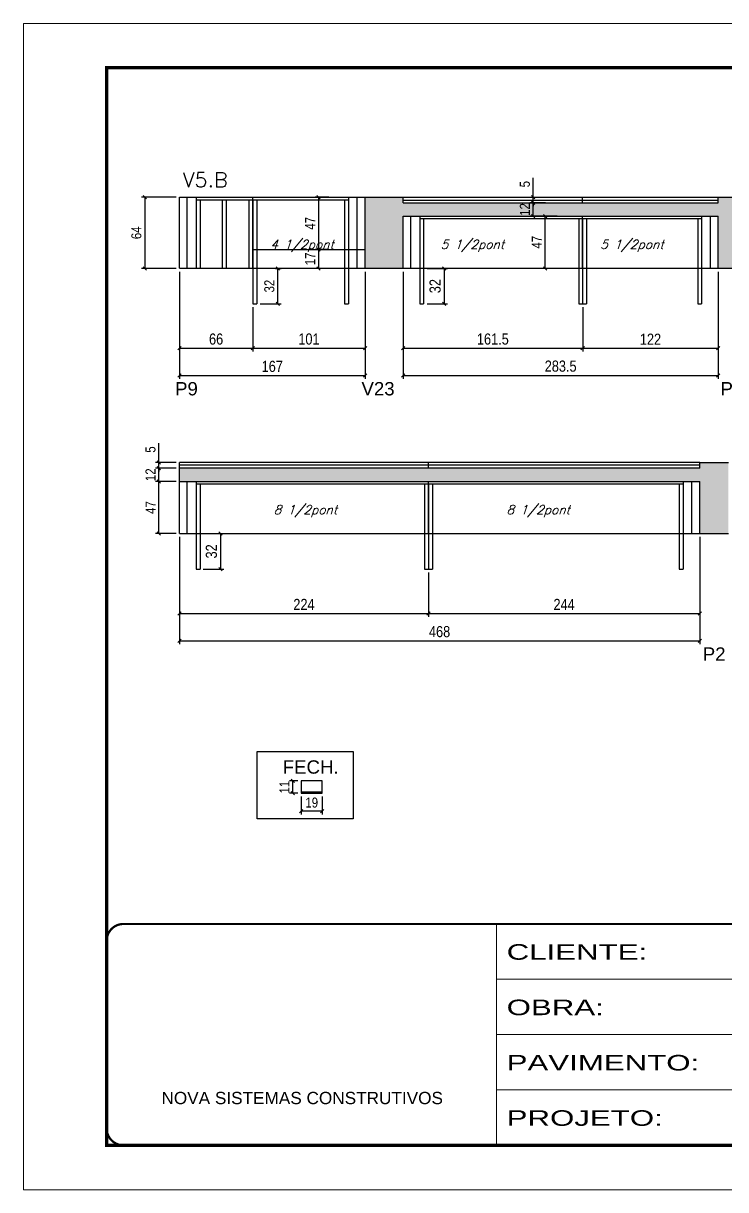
# Model space of a CAD drawing. Extents: x -10448 to -1189, y -11772 to 17235.
# Drawn here: x -7265 to -6633, y 13497 to 14547 of the extents above; entities that cross this region are included whole.
import ezdxf

# ---------------------------------------------------------------- set-up
doc = ezdxf.new("R2010")
doc.units = 0
doc.linetypes.add('CONTINUO', pattern=[0])
doc.linetypes.add('DASHED', pattern=[0.75, 0.5, -0.25])
for name, color, linetype in [('5', 5, 'Continuous'), ('COTA', 241, 'Continuous'), ('Painéis', 200, 'Continuous'), ('SARR_2.2x7', 40, 'Continuous'), ('SARR_3.5x7', 81, 'Continuous'), ('SARR_EDITAR', 141, 'Continuous'), ('texto', 7, 'Continuous')]:
    doc.layers.add(name, color=color, linetype=linetype)
for name, color, linetype, lineweight in [('Folhas', 255, 'Continuous', 9), ('SARRAFO DE PRESSAO', 251, 'DASHED', 9), ('Texto Seção', 7, 'Continuous', 15)]:
    doc.layers.add(name, color=color, linetype=linetype, lineweight=lineweight)
doc.styles.add('ARIAL', font='arial.ttf')
doc.styles.add('COTA TECNICA', font='techl___.ttf', dxfattribs={"height": 10})
doc.styles.add('COTA TECNICA-50', font='techl___.ttf', dxfattribs={"height": 9})
doc.styles.add('REGUA-120', font='ROMANS.shx', dxfattribs={"height": 15})
doc.styles.add('Romans', font='romans.shx')
doc.styles.get("Standard").update_dxf_attribs({"font": 'arial.ttf'})
doc.styles.add('Tecnologia', font='')
doc.styles.get('Tecnologia').set_extended_font_data('Forgotten Futurist')
doc.dimstyles.new('COTA PAINEL-50', dxfattribs={"dimtxt": 9, "dimasz": 3, "dimexe": 3, "dimexo": 3, "dimgap": 3, "dimtad": 1, "dimdec": 1, "dimzin": 12, "dimdsep": 46, "dimtxsty": 'COTA TECNICA-50', "dimblk1": 'OBLIQUE', "dimblk2": 'OBLIQUE', "dimsah": 1, "dimcen": 0.9, "dimclrd": 4, "dimclre": 4, "dimclrt": 240, "dimadec": 1, "dimazin": 3, "dimtfac": 1, "dimtdec": 1, "dimtmove": 0, "dimatfit": 3, "dimfxl": 1, "dimtolj": 1, "dimtzin": 12, "dimarcsym": 0})
doc.dimstyles.new('PAINEL', dxfattribs={"dimtxt": 10, "dimasz": 3, "dimexe": 3, "dimexo": 3, "dimgap": 3, "dimtad": 1, "dimdec": 1, "dimzin": 12, "dimdsep": 46, "dimtxsty": 'COTA TECNICA', "dimblk1": 'OBLIQUE', "dimblk2": 'OBLIQUE', "dimsah": 1, "dimcen": 0.9, "dimclrd": 4, "dimclre": 4, "dimclrt": 240, "dimadec": 1, "dimazin": 3, "dimtfac": 1, "dimtdec": 1, "dimtmove": 0, "dimatfit": 3, "dimfxl": 1, "dimtolj": 1, "dimtzin": 12, "dimarcsym": 0})
pattern_1 = [(50, (-139469.2827, -18395.9775), (5.46554007, -0.47817257), [0.5715, -6.2865]), (355, (-139469.2827, -18395.9775), (-1.05730264, 5.73170536), [0.4572, -5.02921753]), (100.4514447, (-139468.827, -18396.0174), (4.40823741, 5.25353256), [0.48570026, -5.34270734]), (46.1842, (-139469.283, -18394.4535), (8.13237123, -1.26126984), [0.85725, -9.42975]), (96.6355576, (-139468.605, -18394.559), (7.122124, 7.42278374), [0.7285507, -8.01406824]), (351.184151, (-139469.283, -18394.4535), (7.122124, 7.42278374), [0.685799, -7.54379196]), (21, (-139468.5207, -18394.8345), (4.54843174, -3.06795595), [0.5715, -6.2865]), (326, (-139468.5207, -18394.8345), (1.85406085, 5.52563898), [0.4572, -5.0292]), (71.451445, (-139468.1417, -18395.09), (6.40249258, 2.45768307), [0.48570026, -5.34269813]), (37.5, (-139469.2827, -18395.9775), (0.092658098, 2.536651166), [0, -4.96824, 0, -5.1054, 0, -5.04825]), (7.5, (-139469.2827, -18395.9775), (2.004589875, 3.005417245), [0, -2.91084, 0, -4.85394, 0, -1.92405]), (327.5, (-139470.982, -18395.9775), (4.067717855, -0.17186232), [0, -1.905, 0, -5.9436, 0, -7.8867]), (317.5, (-139471.744, -18395.9775), (4.44387544, 0.76279473), [0, -2.4765, 0, -3.94716, 0, -5.6007])]

# ---------------------------------------------------------------- blocks, each defined once
blk = doc.blocks.new('_Oblique')
at = {"color": 0, "linetype": 'ByBlock', "lineweight": -2}
blk.add_line((-0.5, -0.5), (0.5, 0.5), dxfattribs=at)
blk = doc.blocks.new('*D1221')
at = {"layer": 'COTA', "color": 4, "linetype": 'ByBlock', "lineweight": -2, "transparency": 16777216}
for p, q in [((-7142.8, 14151.7), (-7142.8, 14169.2)), ((-7127.4, 14151.7), (-7145.8, 14151.7)), ((-7127.4, 14146.7), (-7145.8, 14146.7)), ((-7142.8, 14146.7), (-7142.8, 14151.7)), ((-7142.8, 14146.7), (-7142.8, 14143.7))]:
    blk.add_line(p, q, dxfattribs=at)
at = {"layer": 'Defpoints', "color": 0, "linetype": 'ByBlock', "transparency": 16777216}
for p in [(-7142.8, 14151.7), (-7124.4, 14151.7), (-7124.4, 14146.7)]:
    blk.add_point(p, dxfattribs=at)
at = {"layer": 'COTA', "color": 4, "linetype": 'ByBlock', "lineweight": -2, "transparency": 16777216, "xscale": 3, "yscale": 3, "zscale": 3}
for p, rotation in [((-7142.8, 14151.7), 270), ((-7142.8, 14146.7), 90)]:
    blk.add_blockref('_Oblique', p, dxfattribs=dict(at, rotation=rotation))
at = {"layer": 'COTA', "color": 240, "linetype": 'ByBlock', "transparency": 16777216, "insert": (-7150.4, 14163.4), "char_height": 9, "attachment_point": 5, "rotation": 90, "style": 'COTA TECNICA-50'}
blk.add_mtext('\\A1;5', dxfattribs=at)
blk = doc.blocks.new('9999999999')
at = {"color": 30, "linetype": 'CONTINUO'}
for p, q in [((98564.6, 34230.2), (98564.6, 34429.4)), ((98564.6, 34379.6), (99584, 34379.6)), ((98564.6, 34329.8), (99488, 34329.8)), ((98564.6, 34280), (99488, 34280))]:
    blk.add_line(p, q, dxfattribs=at)
at = {"color": 30, "linetype": 'CONTINUO', "const_width": 2}
blk.add_lwpolyline([(99584, 34230.2), (99584, 34414.4, 0.414214), (99569, 34429.4), (98229, 34429.4, 0.414214), (98214, 34414.4), (98214, 34245.2, 0.414214), (98229, 34230.2), (99584, 34230.2)], format="xyb", dxfattribs=at)
at = {"layer": 'Folhas'}
blk.add_lwpolyline([(98139, 34190.2), (99624, 34190.2), (99624, 35240.2), (98139, 35240.2)], close=True, dxfattribs=at)
at = {"layer": 'Folhas', "color": 30, "const_width": 3}
blk.add_lwpolyline([(98214, 34230.2), (99584, 34230.2), (99584, 35200.2), (98214, 35200.2)], close=True, dxfattribs=at)
at = {"color": 7, "linetype": 'Continuous', "ltscale": 5, "style": 'ARIAL'}
blk.add_text('NOVA SISTEMAS CONSTRUTIVOS', height=11.059, dxfattribs=at).set_placement((98263.2, 34267.2))
at = {"layer": 'Folhas', "color": 7, "style": 'Tecnologia', "width": 1.5}
for s, p in [('CLIENTE:', (98573.7, 34397.2)), ('OBRA:', (98573.7, 34347.3)), ('PAVIMENTO:', (98573.7, 34297.5)), ('PROJETO:', (98573.7, 34247.7))]:
    blk.add_text(s, height=14, dxfattribs=at).set_placement(p)
blk = doc.blocks.new('*D136')
at = {"layer": 'COTA', "color": 4, "linetype": 'ByBlock', "lineweight": -2, "transparency": 16777216}
for p, q in [((-7124.4, 14323.5), (-7124.4, 14251.7)), ((-7058.4, 14291.5), (-7058.4, 14251.7)), ((-7124.4, 14254.7), (-7058.4, 14254.7))]:
    blk.add_line(p, q, dxfattribs=at)
at = {"layer": 'Defpoints', "color": 0, "linetype": 'ByBlock', "transparency": 16777216}
for p in [(-7124.4, 14326.5), (-7058.4, 14294.5), (-7058.4, 14254.7)]:
    blk.add_point(p, dxfattribs=at)
at = {"layer": 'COTA', "color": 4, "linetype": 'ByBlock', "lineweight": -2, "transparency": 16777216, "xscale": 3, "yscale": 3, "zscale": 3, "rotation": 180}
blk.add_blockref('_Oblique', (-7124.4, 14254.7), dxfattribs=at)
at = {"layer": 'COTA', "color": 4, "linetype": 'ByBlock', "lineweight": -2, "transparency": 16777216, "xscale": 3, "yscale": 3, "zscale": 3}
blk.add_blockref('_Oblique', (-7058.4, 14254.7), dxfattribs=at)
at = {"layer": 'COTA', "color": 240, "linetype": 'ByBlock', "transparency": 16777216, "insert": (-7091.4, 14262.8), "char_height": 10, "attachment_point": 5, "style": 'COTA TECNICA'}
blk.add_mtext('\\A1;66', dxfattribs=at)
blk = doc.blocks.new('*D137')
at = {"layer": 'COTA', "color": 4, "linetype": 'ByBlock', "lineweight": -2, "transparency": 16777216}
for p, q in [((-6957.4, 14323.5), (-6957.4, 14251.7)), ((-7058.4, 14291.5), (-7058.4, 14251.7)), ((-7058.4, 14254.7), (-6957.4, 14254.7))]:
    blk.add_line(p, q, dxfattribs=at)
at = {"layer": 'Defpoints', "color": 0, "linetype": 'ByBlock', "transparency": 16777216}
for p in [(-6957.4, 14326.5), (-7058.4, 14294.5), (-6957.4, 14254.7)]:
    blk.add_point(p, dxfattribs=at)
at = {"layer": 'COTA', "color": 4, "linetype": 'ByBlock', "lineweight": -2, "transparency": 16777216, "xscale": 3, "yscale": 3, "zscale": 3, "rotation": 180}
blk.add_blockref('_Oblique', (-7058.4, 14254.7), dxfattribs=at)
at = {"layer": 'COTA', "color": 4, "linetype": 'ByBlock', "lineweight": -2, "transparency": 16777216, "xscale": 3, "yscale": 3, "zscale": 3}
blk.add_blockref('_Oblique', (-6957.4, 14254.7), dxfattribs=at)
at = {"layer": 'COTA', "color": 240, "linetype": 'ByBlock', "transparency": 16777216, "insert": (-7007.9, 14262.8), "char_height": 10, "attachment_point": 5, "style": 'COTA TECNICA'}
blk.add_mtext('\\A1;101', dxfattribs=at)
blk = doc.blocks.new('*D1275')
at = {"layer": 'COTA', "color": 4, "linetype": 'ByBlock', "lineweight": -2, "transparency": 16777216}
for p, q in [((-7124.4, 14323.5), (-7124.4, 14227.1)), ((-6957.4, 14323.5), (-6957.4, 14227.1)), ((-7124.4, 14230.1), (-6957.4, 14230.1))]:
    blk.add_line(p, q, dxfattribs=at)
at = {"layer": 'Defpoints', "color": 0, "linetype": 'ByBlock', "transparency": 16777216}
for p in [(-7124.4, 14326.5), (-6957.4, 14326.5), (-6957.4, 14230.1)]:
    blk.add_point(p, dxfattribs=at)
at = {"layer": 'COTA', "color": 4, "linetype": 'ByBlock', "lineweight": -2, "transparency": 16777216, "xscale": 3, "yscale": 3, "zscale": 3, "rotation": 180}
blk.add_blockref('_Oblique', (-7124.4, 14230.1), dxfattribs=at)
at = {"layer": 'COTA', "color": 4, "linetype": 'ByBlock', "lineweight": -2, "transparency": 16777216, "xscale": 3, "yscale": 3, "zscale": 3}
blk.add_blockref('_Oblique', (-6957.4, 14230.1), dxfattribs=at)
at = {"layer": 'COTA', "color": 240, "linetype": 'ByBlock', "transparency": 16777216, "insert": (-7040.9, 14238.2), "char_height": 10, "attachment_point": 5, "style": 'COTA TECNICA'}
blk.add_mtext('\\A1;167', dxfattribs=at)
blk = doc.blocks.new('*D138')
at = {"layer": 'COTA', "color": 4, "linetype": 'ByBlock', "lineweight": -2, "transparency": 16777216}
for p, q in [((-6923.2, 14323.5), (-6923.2, 14251.7)), ((-6761.7, 14291.5), (-6761.7, 14251.7)), ((-6923.2, 14254.7), (-6761.7, 14254.7))]:
    blk.add_line(p, q, dxfattribs=at)
at = {"layer": 'Defpoints', "color": 0, "linetype": 'ByBlock', "transparency": 16777216}
for p in [(-6923.2, 14326.5), (-6761.7, 14294.5), (-6761.7, 14254.7)]:
    blk.add_point(p, dxfattribs=at)
at = {"layer": 'COTA', "color": 4, "linetype": 'ByBlock', "lineweight": -2, "transparency": 16777216, "xscale": 3, "yscale": 3, "zscale": 3, "rotation": 180}
blk.add_blockref('_Oblique', (-6923.2, 14254.7), dxfattribs=at)
at = {"layer": 'COTA', "color": 4, "linetype": 'ByBlock', "lineweight": -2, "transparency": 16777216, "xscale": 3, "yscale": 3, "zscale": 3}
blk.add_blockref('_Oblique', (-6761.7, 14254.7), dxfattribs=at)
at = {"layer": 'COTA', "color": 240, "linetype": 'ByBlock', "transparency": 16777216, "insert": (-6842.5, 14262.8), "char_height": 10, "attachment_point": 5, "style": 'COTA TECNICA'}
blk.add_mtext('\\A1;161.5', dxfattribs=at)
blk = doc.blocks.new('*D139')
at = {"layer": 'COTA', "color": 4, "linetype": 'ByBlock', "lineweight": -2, "transparency": 16777216}
for p, q in [((-6639.7, 14323.5), (-6639.7, 14251.7)), ((-6761.7, 14291.5), (-6761.7, 14251.7)), ((-6761.7, 14254.7), (-6639.7, 14254.7))]:
    blk.add_line(p, q, dxfattribs=at)
at = {"layer": 'Defpoints', "color": 0, "linetype": 'ByBlock', "transparency": 16777216}
for p in [(-6639.7, 14326.5), (-6761.7, 14294.5), (-6639.7, 14254.7)]:
    blk.add_point(p, dxfattribs=at)
at = {"layer": 'COTA', "color": 4, "linetype": 'ByBlock', "lineweight": -2, "transparency": 16777216, "xscale": 3, "yscale": 3, "zscale": 3, "rotation": 180}
blk.add_blockref('_Oblique', (-6761.7, 14254.7), dxfattribs=at)
at = {"layer": 'COTA', "color": 4, "linetype": 'ByBlock', "lineweight": -2, "transparency": 16777216, "xscale": 3, "yscale": 3, "zscale": 3}
blk.add_blockref('_Oblique', (-6639.7, 14254.7), dxfattribs=at)
at = {"layer": 'COTA', "color": 240, "linetype": 'ByBlock', "transparency": 16777216, "insert": (-6700.7, 14262.7), "char_height": 10, "attachment_point": 5, "style": 'COTA TECNICA'}
blk.add_mtext('\\A1;122', dxfattribs=at)
blk = doc.blocks.new('*D1276')
at = {"layer": 'COTA', "color": 4, "linetype": 'ByBlock', "lineweight": -2, "transparency": 16777216}
for p, q in [((-6923.2, 14323.5), (-6923.2, 14227.1)), ((-6639.7, 14323.5), (-6639.7, 14227.1)), ((-6923.2, 14230.1), (-6639.7, 14230.1))]:
    blk.add_line(p, q, dxfattribs=at)
at = {"layer": 'Defpoints', "color": 0, "linetype": 'ByBlock', "transparency": 16777216}
for p in [(-6923.2, 14326.5), (-6639.7, 14326.5), (-6639.7, 14230.1)]:
    blk.add_point(p, dxfattribs=at)
at = {"layer": 'COTA', "color": 4, "linetype": 'ByBlock', "lineweight": -2, "transparency": 16777216, "xscale": 3, "yscale": 3, "zscale": 3, "rotation": 180}
blk.add_blockref('_Oblique', (-6923.2, 14230.1), dxfattribs=at)
at = {"layer": 'COTA', "color": 4, "linetype": 'ByBlock', "lineweight": -2, "transparency": 16777216, "xscale": 3, "yscale": 3, "zscale": 3}
blk.add_blockref('_Oblique', (-6639.7, 14230.1), dxfattribs=at)
at = {"layer": 'COTA', "color": 240, "linetype": 'ByBlock', "transparency": 16777216, "insert": (-6781.5, 14238.4), "char_height": 10, "attachment_point": 5, "style": 'COTA TECNICA'}
blk.add_mtext('\\A1;283.5', dxfattribs=at)
blk = doc.blocks.new('*D1277')
at = {"layer": 'COTA', "color": 4, "linetype": 'ByBlock', "lineweight": -2, "transparency": 16777216}
for p, q in [((-6901.7, 14326.5), (-6883.2, 14326.5)), ((-6886.2, 14326.5), (-6886.2, 14294.5)), ((-6901.7, 14294.5), (-6883.2, 14294.5))]:
    blk.add_line(p, q, dxfattribs=at)
at = {"layer": 'Defpoints', "color": 0, "linetype": 'ByBlock', "transparency": 16777216}
for p in [(-6904.7, 14326.5), (-6904.7, 14294.5), (-6886.2, 14294.5)]:
    blk.add_point(p, dxfattribs=at)
at = {"layer": 'COTA', "color": 4, "linetype": 'ByBlock', "lineweight": -2, "transparency": 16777216, "xscale": 3, "yscale": 3, "zscale": 3}
for p, rotation in [((-6886.2, 14326.5), 90), ((-6886.2, 14294.5), 270)]:
    blk.add_blockref('_Oblique', p, dxfattribs=dict(at, rotation=rotation))
at = {"layer": 'COTA', "color": 240, "linetype": 'ByBlock', "transparency": 16777216, "insert": (-6894.4, 14310.5), "char_height": 10, "attachment_point": 5, "rotation": 90, "style": 'COTA TECNICA'}
blk.add_mtext('\\A1;32', dxfattribs=at)
blk = doc.blocks.new('*D145')
at = {"layer": 'COTA', "color": 4, "linetype": 'ByBlock', "lineweight": -2, "transparency": 16777216}
for p, q in [((-7124.4, 14084.7), (-7124.4, 14012.9)), ((-6900.4, 14052.7), (-6900.4, 14012.9)), ((-7124.4, 14015.9), (-6900.4, 14015.9))]:
    blk.add_line(p, q, dxfattribs=at)
at = {"layer": 'Defpoints', "color": 0, "linetype": 'ByBlock', "transparency": 16777216}
for p in [(-7124.4, 14087.7), (-6900.4, 14055.7), (-6900.4, 14015.9)]:
    blk.add_point(p, dxfattribs=at)
at = {"layer": 'COTA', "color": 4, "linetype": 'ByBlock', "lineweight": -2, "transparency": 16777216, "xscale": 3, "yscale": 3, "zscale": 3, "rotation": 180}
blk.add_blockref('_Oblique', (-7124.4, 14015.9), dxfattribs=at)
at = {"layer": 'COTA', "color": 4, "linetype": 'ByBlock', "lineweight": -2, "transparency": 16777216, "xscale": 3, "yscale": 3, "zscale": 3}
blk.add_blockref('_Oblique', (-6900.4, 14015.9), dxfattribs=at)
at = {"layer": 'COTA', "color": 240, "linetype": 'ByBlock', "transparency": 16777216, "insert": (-7012.4, 14023.9), "char_height": 10, "attachment_point": 5, "style": 'COTA TECNICA'}
blk.add_mtext('\\A1;224', dxfattribs=at)
blk = doc.blocks.new('*D146')
at = {"layer": 'COTA', "color": 4, "linetype": 'ByBlock', "lineweight": -2, "transparency": 16777216}
for p, q in [((-6656.4, 14084.7), (-6656.4, 14012.9)), ((-6900.4, 14052.7), (-6900.4, 14012.9)), ((-6900.4, 14015.9), (-6656.4, 14015.9))]:
    blk.add_line(p, q, dxfattribs=at)
at = {"layer": 'Defpoints', "color": 0, "linetype": 'ByBlock', "transparency": 16777216}
for p in [(-6656.4, 14087.7), (-6900.4, 14055.7), (-6656.4, 14015.9)]:
    blk.add_point(p, dxfattribs=at)
at = {"layer": 'COTA', "color": 4, "linetype": 'ByBlock', "lineweight": -2, "transparency": 16777216, "xscale": 3, "yscale": 3, "zscale": 3, "rotation": 180}
blk.add_blockref('_Oblique', (-6900.4, 14015.9), dxfattribs=at)
at = {"layer": 'COTA', "color": 4, "linetype": 'ByBlock', "lineweight": -2, "transparency": 16777216, "xscale": 3, "yscale": 3, "zscale": 3}
blk.add_blockref('_Oblique', (-6656.4, 14015.9), dxfattribs=at)
at = {"layer": 'COTA', "color": 240, "linetype": 'ByBlock', "transparency": 16777216, "insert": (-6778.4, 14023.9), "char_height": 10, "attachment_point": 5, "style": 'COTA TECNICA'}
blk.add_mtext('\\A1;244', dxfattribs=at)
blk = doc.blocks.new('*D1282')
at = {"layer": 'COTA', "color": 4, "linetype": 'ByBlock', "lineweight": -2, "transparency": 16777216}
for p, q in [((-7124.4, 14084.7), (-7124.4, 13988.3)), ((-6656.4, 14084.7), (-6656.4, 13988.3)), ((-7124.4, 13991.3), (-6656.4, 13991.3))]:
    blk.add_line(p, q, dxfattribs=at)
at = {"layer": 'Defpoints', "color": 0, "linetype": 'ByBlock', "transparency": 16777216}
for p in [(-7124.4, 14087.7), (-6656.4, 14087.7), (-6656.4, 13991.3)]:
    blk.add_point(p, dxfattribs=at)
at = {"layer": 'COTA', "color": 4, "linetype": 'ByBlock', "lineweight": -2, "transparency": 16777216, "xscale": 3, "yscale": 3, "zscale": 3, "rotation": 180}
blk.add_blockref('_Oblique', (-7124.4, 13991.3), dxfattribs=at)
at = {"layer": 'COTA', "color": 4, "linetype": 'ByBlock', "lineweight": -2, "transparency": 16777216, "xscale": 3, "yscale": 3, "zscale": 3}
blk.add_blockref('_Oblique', (-6656.4, 13991.3), dxfattribs=at)
at = {"layer": 'COTA', "color": 240, "linetype": 'ByBlock', "transparency": 16777216, "insert": (-6890.4, 13999.4), "char_height": 10, "attachment_point": 5, "style": 'COTA TECNICA'}
blk.add_mtext('\\A1;468', dxfattribs=at)
blk = doc.blocks.new('*D1283')
at = {"layer": 'COTA', "color": 4, "linetype": 'ByBlock', "lineweight": -2, "transparency": 16777216}
for p, q in [((-7102.9, 14087.7), (-7084.4, 14087.7)), ((-7087.4, 14087.7), (-7087.4, 14055.7)), ((-7102.9, 14055.7), (-7084.4, 14055.7))]:
    blk.add_line(p, q, dxfattribs=at)
at = {"layer": 'Defpoints', "color": 0, "linetype": 'ByBlock', "transparency": 16777216}
for p in [(-7105.9, 14087.7), (-7105.9, 14055.7), (-7087.4, 14055.7)]:
    blk.add_point(p, dxfattribs=at)
at = {"layer": 'COTA', "color": 4, "linetype": 'ByBlock', "lineweight": -2, "transparency": 16777216, "xscale": 3, "yscale": 3, "zscale": 3}
for p, rotation in [((-7087.4, 14087.7), 90), ((-7087.4, 14055.7), 270)]:
    blk.add_blockref('_Oblique', p, dxfattribs=dict(at, rotation=rotation))
at = {"layer": 'COTA', "color": 240, "linetype": 'ByBlock', "transparency": 16777216, "insert": (-7095.6, 14071.7), "char_height": 10, "attachment_point": 5, "rotation": 90, "style": 'COTA TECNICA'}
blk.add_mtext('\\A1;32', dxfattribs=at)
blk = doc.blocks.new('*D1287')
at = {"layer": 'COTA', "color": 4, "linetype": 'ByBlock', "lineweight": -2, "transparency": 16777216}
for p, q in [((-6784.5, 14373.5), (-6798.4, 14373.5)), ((-6795.4, 14326.5), (-6795.4, 14373.5)), ((-6784.5, 14326.5), (-6798.4, 14326.5))]:
    blk.add_line(p, q, dxfattribs=at)
at = {"layer": 'Defpoints', "color": 0, "linetype": 'ByBlock', "transparency": 16777216}
for p in [(-6795.4, 14373.5), (-6781.5, 14373.5), (-6781.5, 14326.5)]:
    blk.add_point(p, dxfattribs=at)
at = {"layer": 'COTA', "color": 4, "linetype": 'ByBlock', "lineweight": -2, "transparency": 16777216, "xscale": 3, "yscale": 3, "zscale": 3}
for p, rotation in [((-6795.4, 14373.5), 90), ((-6795.4, 14326.5), 270)]:
    blk.add_blockref('_Oblique', p, dxfattribs=dict(at, rotation=rotation))
at = {"layer": 'COTA', "color": 240, "linetype": 'ByBlock', "transparency": 16777216, "insert": (-6803, 14350), "char_height": 9, "attachment_point": 5, "rotation": 90, "style": 'COTA TECNICA-50'}
blk.add_mtext('\\A1;47', dxfattribs=at)
blk = doc.blocks.new('*D1288')
at = {"layer": 'COTA', "color": 4, "linetype": 'ByBlock', "lineweight": -2, "transparency": 16777216}
for p, q in [((-6795.2, 14385.5), (-6809.1, 14385.5)), ((-6806.1, 14373.5), (-6806.1, 14385.5)), ((-6795.2, 14373.5), (-6809.1, 14373.5))]:
    blk.add_line(p, q, dxfattribs=at)
at = {"layer": 'Defpoints', "color": 0, "linetype": 'ByBlock', "transparency": 16777216}
for p in [(-6806.1, 14385.5), (-6792.2, 14385.5), (-6792.2, 14373.5)]:
    blk.add_point(p, dxfattribs=at)
at = {"layer": 'COTA', "color": 4, "linetype": 'ByBlock', "lineweight": -2, "transparency": 16777216, "xscale": 3, "yscale": 3, "zscale": 3}
for p, rotation in [((-6806.1, 14385.5), 90), ((-6806.1, 14373.5), 270)]:
    blk.add_blockref('_Oblique', p, dxfattribs=dict(at, rotation=rotation))
at = {"layer": 'COTA', "color": 240, "linetype": 'ByBlock', "transparency": 16777216, "insert": (-6813.7, 14379.5), "char_height": 9, "attachment_point": 5, "rotation": 90, "style": 'COTA TECNICA-50'}
blk.add_mtext('\\A1;12', dxfattribs=at)
blk = doc.blocks.new('*D1289')
at = {"layer": 'COTA', "color": 4, "linetype": 'ByBlock', "lineweight": -2, "transparency": 16777216}
for p, q in [((-6806.1, 14390.5), (-6806.1, 14408)), ((-6806.1, 14385.5), (-6806.1, 14390.5)), ((-6806.1, 14385.5), (-6806.1, 14382.5)), ((-6803.1, 14390.5), (-6803.1, 14390.5)), ((-6803.1, 14385.5), (-6803.1, 14385.5))]:
    blk.add_line(p, q, dxfattribs=at)
at = {"layer": 'Defpoints', "color": 0, "linetype": 'ByBlock', "transparency": 16777216}
for p in [(-6806.1, 14390.5), (-6806.1, 14390.5), (-6806.1, 14385.5)]:
    blk.add_point(p, dxfattribs=at)
at = {"layer": 'COTA', "color": 4, "linetype": 'ByBlock', "lineweight": -2, "transparency": 16777216, "xscale": 3, "yscale": 3, "zscale": 3}
for p, rotation in [((-6806.1, 14390.5), 270), ((-6806.1, 14385.5), 90)]:
    blk.add_blockref('_Oblique', p, dxfattribs=dict(at, rotation=rotation))
at = {"layer": 'COTA', "color": 240, "linetype": 'ByBlock', "transparency": 16777216, "insert": (-6813.7, 14402.3), "char_height": 9, "attachment_point": 5, "rotation": 90, "style": 'COTA TECNICA-50'}
blk.add_mtext('\\A1;5', dxfattribs=at)
blk = doc.blocks.new('*D153')
at = {"layer": 'COTA', "color": 4, "linetype": 'ByBlock', "lineweight": -2, "transparency": 16777216}
for p, q in [((-7127.4, 14134.7), (-7145.8, 14134.7)), ((-7142.8, 14087.7), (-7142.8, 14134.7)), ((-7127.4, 14087.7), (-7145.8, 14087.7))]:
    blk.add_line(p, q, dxfattribs=at)
at = {"layer": 'Defpoints', "color": 0, "linetype": 'ByBlock', "transparency": 16777216}
for p in [(-7142.8, 14134.7), (-7124.4, 14134.7), (-7124.4, 14087.7)]:
    blk.add_point(p, dxfattribs=at)
at = {"layer": 'COTA', "color": 4, "linetype": 'ByBlock', "lineweight": -2, "transparency": 16777216, "xscale": 3, "yscale": 3, "zscale": 3}
for p, rotation in [((-7142.8, 14134.7), 90), ((-7142.8, 14087.7), 270)]:
    blk.add_blockref('_Oblique', p, dxfattribs=dict(at, rotation=rotation))
at = {"layer": 'COTA', "color": 240, "linetype": 'ByBlock', "transparency": 16777216, "insert": (-7150.4, 14111.2), "char_height": 9, "attachment_point": 5, "rotation": 90, "style": 'COTA TECNICA-50'}
blk.add_mtext('\\A1;47', dxfattribs=at)
blk = doc.blocks.new('*D154')
at = {"layer": 'COTA', "color": 4, "linetype": 'ByBlock', "lineweight": -2, "transparency": 16777216}
for p, q in [((-7127.4, 14146.7), (-7145.8, 14146.7)), ((-7142.8, 14134.7), (-7142.8, 14146.7)), ((-7127.4, 14134.7), (-7145.8, 14134.7))]:
    blk.add_line(p, q, dxfattribs=at)
at = {"layer": 'Defpoints', "color": 0, "linetype": 'ByBlock', "transparency": 16777216}
for p in [(-7142.8, 14146.7), (-7124.4, 14146.7), (-7124.4, 14134.7)]:
    blk.add_point(p, dxfattribs=at)
at = {"layer": 'COTA', "color": 4, "linetype": 'ByBlock', "lineweight": -2, "transparency": 16777216, "xscale": 3, "yscale": 3, "zscale": 3}
for p, rotation in [((-7142.8, 14146.7), 90), ((-7142.8, 14134.7), 270)]:
    blk.add_blockref('_Oblique', p, dxfattribs=dict(at, rotation=rotation))
at = {"layer": 'COTA', "color": 240, "linetype": 'ByBlock', "transparency": 16777216, "insert": (-7150.4, 14140.7), "char_height": 9, "attachment_point": 5, "rotation": 90, "style": 'COTA TECNICA-50'}
blk.add_mtext('\\A1;12', dxfattribs=at)
blk = doc.blocks.new('*D1291')
at = {"layer": 'COTA', "color": 4, "linetype": 'ByBlock', "lineweight": -2, "transparency": 16777216}
for p, q in [((-7127.4, 14390.5), (-7158.5, 14390.5)), ((-7155.5, 14390.5), (-7155.5, 14326.5)), ((-7127.4, 14326.5), (-7158.5, 14326.5))]:
    blk.add_line(p, q, dxfattribs=at)
at = {"layer": 'Defpoints', "color": 0, "linetype": 'ByBlock', "transparency": 16777216}
for p in [(-7124.4, 14390.5), (-7155.5, 14326.5), (-7124.4, 14326.5)]:
    blk.add_point(p, dxfattribs=at)
at = {"layer": 'COTA', "color": 4, "linetype": 'ByBlock', "lineweight": -2, "transparency": 16777216, "xscale": 3, "yscale": 3, "zscale": 3}
for p, rotation in [((-7155.5, 14390.5), 90), ((-7155.5, 14326.5), 270)]:
    blk.add_blockref('_Oblique', p, dxfattribs=dict(at, rotation=rotation))
at = {"layer": 'COTA', "color": 240, "linetype": 'ByBlock', "transparency": 16777216, "insert": (-7163.1, 14358.5), "char_height": 9, "attachment_point": 5, "rotation": 90, "style": 'COTA TECNICA-50'}
blk.add_mtext('\\A1;64', dxfattribs=at)
blk = doc.blocks.new('*D21')
at = {"layer": 'COTA', "color": 4, "linetype": 'ByBlock', "lineweight": -2, "transparency": 16777216}
for p, q in [((-7014.9, 13851), (-7014.9, 13834.9)), ((-6995.9, 13851), (-6995.9, 13834.9)), ((-6995.9, 13837.9), (-7014.9, 13837.9))]:
    blk.add_line(p, q, dxfattribs=at)
at = {"layer": 'Defpoints', "color": 0, "linetype": 'ByBlock', "transparency": 16777216}
for p in [(-7014.9, 13854), (-6995.9, 13854), (-7014.9, 13837.9)]:
    blk.add_point(p, dxfattribs=at)
at = {"layer": 'COTA', "color": 4, "linetype": 'ByBlock', "lineweight": -2, "transparency": 16777216, "xscale": 3, "yscale": 3, "zscale": 3, "rotation": 180}
blk.add_blockref('_Oblique', (-7014.9, 13837.9), dxfattribs=at)
at = {"layer": 'COTA', "color": 4, "linetype": 'ByBlock', "lineweight": -2, "transparency": 16777216, "xscale": 3, "yscale": 3, "zscale": 3}
blk.add_blockref('_Oblique', (-6995.9, 13837.9), dxfattribs=at)
at = {"layer": 'COTA', "color": 240, "linetype": 'ByBlock', "transparency": 16777216, "insert": (-7005.4, 13845.5), "char_height": 9, "attachment_point": 5, "style": 'COTA TECNICA-50'}
blk.add_mtext('\\A1;19', dxfattribs=at)
blk = doc.blocks.new('*D22')
at = {"layer": 'COTA', "color": 4, "linetype": 'ByBlock', "lineweight": -2, "transparency": 16777216}
for p, q in [((-7017.9, 13865), (-7025.3, 13865)), ((-7022.3, 13854), (-7022.3, 13865)), ((-7017.9, 13854), (-7025.3, 13854))]:
    blk.add_line(p, q, dxfattribs=at)
at = {"layer": 'Defpoints', "color": 0, "linetype": 'ByBlock', "transparency": 16777216}
for p in [(-7022.3, 13865), (-7014.9, 13865), (-7014.9, 13854)]:
    blk.add_point(p, dxfattribs=at)
at = {"layer": 'COTA', "color": 4, "linetype": 'ByBlock', "lineweight": -2, "transparency": 16777216, "xscale": 3, "yscale": 3, "zscale": 3}
for p, rotation in [((-7022.3, 13865), 90), ((-7022.3, 13854), 270)]:
    blk.add_blockref('_Oblique', p, dxfattribs=dict(at, rotation=rotation))
at = {"layer": 'COTA', "color": 240, "linetype": 'ByBlock', "transparency": 16777216, "insert": (-7029.9, 13859.5), "char_height": 9, "attachment_point": 5, "rotation": 90, "style": 'COTA TECNICA-50'}
blk.add_mtext('\\A1;11', dxfattribs=at)
blk = doc.blocks.new('*D679')
at = {"layer": 'COTA', "color": 4, "linetype": 'ByBlock', "lineweight": -2, "transparency": 16777216}
for p, q in [((-6989.9, 14390.5), (-7002.3, 14390.5)), ((-6999.3, 14390.5), (-6999.3, 14343.5)), ((-6989.9, 14343.5), (-7002.3, 14343.5))]:
    blk.add_line(p, q, dxfattribs=at)
at = {"layer": 'Defpoints', "color": 0, "linetype": 'ByBlock', "transparency": 16777216}
for p in [(-6986.9, 14390.5), (-6999.3, 14343.5), (-6986.9, 14343.5)]:
    blk.add_point(p, dxfattribs=at)
at = {"layer": 'COTA', "color": 4, "linetype": 'ByBlock', "lineweight": -2, "transparency": 16777216, "xscale": 3, "yscale": 3, "zscale": 3}
for p, rotation in [((-6999.3, 14390.5), 90), ((-6999.3, 14343.5), 270)]:
    blk.add_blockref('_Oblique', p, dxfattribs=dict(at, rotation=rotation))
at = {"layer": 'COTA', "color": 240, "linetype": 'ByBlock', "transparency": 16777216, "insert": (-7006.8, 14367), "char_height": 9, "attachment_point": 5, "rotation": 90, "style": 'COTA TECNICA-50'}
blk.add_mtext('\\A1;47', dxfattribs=at)
blk = doc.blocks.new('*D680')
at = {"layer": 'COTA', "color": 4, "linetype": 'ByBlock', "lineweight": -2, "transparency": 16777216}
for p, q in [((-6989.9, 14343.5), (-7002.3, 14343.5)), ((-6999.3, 14343.5), (-6999.3, 14326.5)), ((-6989.9, 14326.5), (-7002.3, 14326.5))]:
    blk.add_line(p, q, dxfattribs=at)
at = {"layer": 'Defpoints', "color": 0, "linetype": 'ByBlock', "transparency": 16777216}
for p in [(-6986.9, 14343.5), (-6999.3, 14326.5), (-6986.9, 14326.5)]:
    blk.add_point(p, dxfattribs=at)
at = {"layer": 'COTA', "color": 4, "linetype": 'ByBlock', "lineweight": -2, "transparency": 16777216, "xscale": 3, "yscale": 3, "zscale": 3}
for p, rotation in [((-6999.3, 14343.5), 90), ((-6999.3, 14326.5), 270)]:
    blk.add_blockref('_Oblique', p, dxfattribs=dict(at, rotation=rotation))
at = {"layer": 'COTA', "color": 240, "linetype": 'ByBlock', "transparency": 16777216, "insert": (-7006.8, 14335), "char_height": 9, "attachment_point": 5, "rotation": 90, "style": 'COTA TECNICA-50'}
blk.add_mtext('\\A1;17', dxfattribs=at)
blk = doc.blocks.new('*D1751')
at = {"layer": 'COTA', "color": 4, "linetype": 'ByBlock', "lineweight": -2, "transparency": 16777216}
for p, q in [((-7037.9, 14326.5), (-7032.8, 14326.5)), ((-7035.8, 14294.5), (-7035.8, 14326.5)), ((-7051.9, 14294.5), (-7032.8, 14294.5))]:
    blk.add_line(p, q, dxfattribs=at)
at = {"layer": 'Defpoints', "color": 0, "linetype": 'ByBlock', "transparency": 16777216}
for p in [(-7040.9, 14326.5), (-7035.8, 14326.5), (-7054.9, 14294.5)]:
    blk.add_point(p, dxfattribs=at)
at = {"layer": 'COTA', "color": 4, "linetype": 'ByBlock', "lineweight": -2, "transparency": 16777216, "xscale": 3, "yscale": 3, "zscale": 3}
for p, rotation in [((-7035.8, 14326.5), 90), ((-7035.8, 14294.5), 270)]:
    blk.add_blockref('_Oblique', p, dxfattribs=dict(at, rotation=rotation))
at = {"layer": 'COTA', "color": 240, "linetype": 'ByBlock', "transparency": 16777216, "insert": (-7043.5, 14310.5), "char_height": 9, "attachment_point": 5, "rotation": 90, "style": 'COTA TECNICA-50'}
blk.add_mtext('\\A1;32', dxfattribs=at)

msp = doc.modelspace()

# ---------------------------------------------------------------- hatches: boundary and pattern name
at = {"layer": 'COTA', "linetype": 'ByBlock'}
h = msp.add_hatch(dxfattribs=at)
h.set_pattern_fill('AR-CONC', color=256, scale=0.03)
h.set_pattern_definition(pattern_1)
h.paths.add_polyline_path([(-6957.39, 14326.52), (-6933.95, 14326.52), (-6923.23, 14326.52), (-6923.23, 14373.52), (-6639.73, 14373.52), (-6639.73, 14326.52), (-6611.29, 14326.52), (-6611.29, 14373.52), (-6390.29, 14373.52), (-6390.29, 14326.52), (-6358.1, 14326.52), (-6358.1, 14390.52), (-6390.29, 14390.52), (-6390.29, 14385.52), (-6611.29, 14385.52), (-6611.29, 14390.52), (-6639.73, 14390.52), (-6639.73, 14385.52), (-6923.23, 14385.52), (-6923.23, 14390.52), (-6957.39, 14390.52)])
h = msp.add_hatch(dxfattribs=at)
h.set_pattern_fill('AR-CONC', color=256, scale=0.03)
h.set_pattern_definition(pattern_1)
h.paths.add_polyline_path([(-6630.66, 14151.7), (-6656.39, 14151.7), (-6656.39, 14146.7), (-7124.39, 14146.7), (-7124.39, 14134.7), (-6656.39, 14134.7), (-6656.39, 14087.7), (-6630.66, 14087.7)])

# ---------------------------------------------------------------- linework, layer by layer
at = {"linetype": 'ByBlock'}
msp.add_lwpolyline([(-7054.62, 13891.68), (-6968.13, 13891.68), (-6968.13, 13830.88), (-7054.62, 13830.88)], close=True, dxfattribs=at)
at = {"layer": 'COTA', "linetype": 'ByBlock'}
for p, q in [((-6957.39, 14390.52), (-6923.23, 14390.52)), ((-6639.73, 14390.52), (-6611.29, 14390.52)), ((-6957.39, 14326.52), (-6923.23, 14326.52)), ((-6639.73, 14326.52), (-6611.29, 14326.52)), ((-7124.39, 14134.7), (-7124.39, 14146.7)), ((-6656.39, 14151.7), (-6630.66, 14151.7)), ((-6656.39, 14087.7), (-6630.66, 14087.7))]:
    msp.add_line(p, q, dxfattribs=at)
at = {"layer": 'Painéis', "linetype": 'ByBlock'}
for p, q in [((-7124.39, 14390.52), (-6957.39, 14390.52)), ((-7124.39, 14326.52), (-7124.39, 14390.52)), ((-7058.39, 14326.52), (-7058.39, 14390.52)), ((-6957.39, 14326.52), (-6957.39, 14390.52)), ((-6923.23, 14373.52), (-6639.73, 14373.52)), ((-6923.23, 14326.52), (-6923.23, 14373.52)), ((-6761.73, 14326.52), (-6761.73, 14373.52)), ((-6639.73, 14326.52), (-6639.73, 14373.52)), ((-7058.39, 14343.52), (-6957.39, 14343.52)), ((-7124.39, 14326.52), (-6957.39, 14326.52)), ((-7100.95, 14326.52), (-6957.39, 14326.52)), ((-6923.23, 14326.52), (-6639.73, 14326.52)), ((-7124.39, 14134.7), (-6656.39, 14134.7)), ((-7124.39, 14087.7), (-7124.39, 14134.7)), ((-6900.39, 14087.7), (-6900.39, 14134.7)), ((-6656.39, 14087.7), (-6656.39, 14134.7)), ((-7124.39, 14087.7), (-6656.39, 14087.7)), ((-7014.9, 13865), (-7014.9, 13854)), ((-6995.9, 13865), (-7014.9, 13865)), ((-6995.9, 13854), (-6995.9, 13865)), ((-7014.9, 13854), (-6995.9, 13854))]:
    msp.add_line(p, q, dxfattribs=at)
at = {"layer": 'Painéis', "linetype": 'Continuous'}
for p, q in [((-6923.23, 14385.52), (-6923.23, 14390.52)), ((-6761.73, 14385.52), (-6761.73, 14390.52)), ((-6639.73, 14385.52), (-6639.73, 14390.52)), ((-7124.39, 14146.7), (-7124.39, 14151.7)), ((-6900.39, 14146.7), (-6900.39, 14151.7)), ((-6656.39, 14146.7), (-6656.39, 14151.7))]:
    msp.add_line(p, q, dxfattribs=at)
for points in [[(-6923.23, 14390.52), (-6639.73, 14390.52)], [(-6923.23, 14385.52), (-6639.73, 14385.52)], [(-6656.39, 14151.7), (-7124.39, 14151.7)], [(-6656.39, 14146.7), (-7124.39, 14146.7)]]:
    msp.add_lwpolyline(points, dxfattribs=at)
at = {"layer": 'SARR_2.2x7', "linetype": 'Continuous'}
for p, q in [((-7117.39, 14326.52), (-7117.39, 14390.52)), ((-7109.39, 14388.32), (-7058.39, 14388.32)), ((-7058.39, 14388.32), (-6972.39, 14388.32)), ((-6964.39, 14326.52), (-6964.39, 14390.52)), ((-6916.23, 14326.52), (-6916.23, 14373.52)), ((-6908.23, 14371.32), (-6761.73, 14371.32)), ((-6761.73, 14371.32), (-6654.73, 14371.32)), ((-6646.73, 14326.52), (-6646.73, 14373.52)), ((-7117.39, 14087.7), (-7117.39, 14134.7)), ((-6663.39, 14087.7), (-6663.39, 14134.7)), ((-7109.39, 14132.5), (-6900.39, 14132.5)), ((-6900.39, 14132.5), (-6671.39, 14132.5)), ((-6995.9, 13855), (-7014.9, 13855))]:
    msp.add_line(p, q, dxfattribs=at)
at = {"layer": 'SARR_3.5x7'}
for p, q in [((-7109.39, 14390.52), (-7109.39, 14326.52)), ((-7105.89, 14388.32), (-7105.89, 14326.52)), ((-7085.95, 14388.32), (-7085.95, 14326.52)), ((-7082.45, 14388.32), (-7082.45, 14326.52)), ((-7061.89, 14388.32), (-7061.89, 14326.52)), ((-7058.39, 14388.32), (-7058.39, 14294.52)), ((-7054.89, 14388.32), (-7054.89, 14294.52)), ((-6975.89, 14388.32), (-6975.89, 14294.52)), ((-6972.39, 14390.52), (-6972.39, 14294.52)), ((-6908.23, 14373.52), (-6908.23, 14294.52)), ((-6904.73, 14371.32), (-6904.73, 14294.52)), ((-6765.23, 14371.32), (-6765.23, 14294.52)), ((-6761.73, 14371.32), (-6761.73, 14294.52)), ((-6758.23, 14371.32), (-6758.23, 14294.52)), ((-6658.23, 14371.32), (-6658.23, 14294.52)), ((-6654.73, 14373.52), (-6654.73, 14294.52)), ((-7109.39, 14326.52), (-7105.89, 14326.52)), ((-7085.95, 14326.52), (-7082.45, 14326.52)), ((-7058.39, 14294.52), (-7054.89, 14294.52)), ((-6975.89, 14294.52), (-6972.39, 14294.52)), ((-6908.23, 14294.52), (-6904.73, 14294.52)), ((-6765.23, 14294.52), (-6761.73, 14294.52)), ((-6761.73, 14294.52), (-6758.23, 14294.52)), ((-6658.23, 14294.52), (-6654.73, 14294.52)), ((-7109.39, 14134.7), (-7109.39, 14055.7)), ((-6671.39, 14134.7), (-6671.39, 14055.7)), ((-7105.89, 14132.5), (-7105.89, 14055.7)), ((-6903.89, 14132.5), (-6903.89, 14055.7)), ((-6900.39, 14132.5), (-6900.39, 14055.7)), ((-6896.89, 14132.5), (-6896.89, 14055.7)), ((-6674.89, 14132.5), (-6674.89, 14055.7)), ((-7109.39, 14055.7), (-7105.89, 14055.7)), ((-6903.89, 14055.7), (-6900.39, 14055.7)), ((-6900.39, 14055.7), (-6896.89, 14055.7)), ((-6674.89, 14055.7), (-6671.39, 14055.7))]:
    msp.add_line(p, q, dxfattribs=at)
at = {"layer": 'SARR_EDITAR', "linetype": 'Continuous'}
for points in [[(-6923.23, 14388.02), (-6639.73, 14388.02)], [(-6656.39, 14149.2), (-7124.39, 14149.2)]]:
    msp.add_lwpolyline(points, dxfattribs=at)

# ---------------------------------------------------------------- block references
at = {"layer": 'SARRAFO DE PRESSAO', "color": 6, "linetype": 'ByBlock'}
msp.add_blockref('9999999999', (-105403.76, -20693.13), dxfattribs=at)

# ---------------------------------------------------------------- texts
at = {"layer": '5', "linetype": 'Continuous'}
for s, p in [('P9', (-7128.32, 14212.12)), ('V23', (-6960.65, 14212.12)), ('P4', (-6637.74, 14212.12)), ('P2', (-6653.68, 13973.3))]:
    msp.add_text(s, height=12, rotation=0.00004, dxfattribs=at).set_placement(p)
at = {"layer": '5', "color": 7, "linetype": 'Continuous'}
msp.add_text('FECH.', height=12, rotation=359.99996, dxfattribs=at).set_placement((-7031.49, 13871.59))
at = {"layer": 'texto', "color": 2, "char_height": 8, "attachment_point": 5, "style": 'Romans'}
for s, insert in [('{\\Q19;\\C256;4 1/2pont}', (-7014.06, 14346.74)), ('{\\Q19;\\C256;5 1/2pont}', (-6860.88, 14346.74)), ('{\\Q19;\\C256;5 1/2pont}', (-6717.39, 14346.74)), ('{\\Q19;\\C256;8 1/2pont}', (-7011.07, 14107.92)), ('{\\Q19;\\C256;8 1/2pont}', (-6801.72, 14107.92))]:
    msp.add_mtext(s, dxfattribs=dict(at, insert=insert))
at = {"layer": 'Texto Seção', "style": 'REGUA-120', "width": 1.05}
msp.add_text('V5.B', height=13, dxfattribs=at).set_placement((-7121.39, 14399.71))

# ---------------------------------------------------------------- dimensions: what is measured, and where the dimension line sits
at = {"layer": 'COTA', "linetype": 'ByBlock'}
for base, p1, p2, dimstyle, picture, middle in [((-6806.14, 14390.52), (-6806.14, 14385.52), (-6806.14, 14390.52), 'COTA PAINEL-50', '*D1289', (-6813.74, 14402.27)), ((-7155.55, 14326.52), (-7124.39, 14390.52), (-7124.39, 14326.52), 'COTA PAINEL-50', '*D1291', (-7163.14, 14358.52)), ((-6999.28, 14343.52), (-6986.89, 14390.52), (-6986.89, 14343.52), 'COTA PAINEL-50', '*D679', (-7006.85, 14367.02)), ((-6795.4, 14373.52), (-6781.48, 14326.52), (-6781.48, 14373.52), 'COTA PAINEL-50', '*D1287', (-6802.97, 14350.02)), ((-7035.78, 14326.52), (-7054.89, 14294.52), (-7040.89, 14326.52), 'COTA PAINEL-50', '*D1751', (-7043.48, 14310.52)), ((-6886.23, 14294.52), (-6904.73, 14326.52), (-6904.73, 14294.52), 'PAINEL', '*D1277', (-6894.45, 14310.52)), ((-7142.81, 14151.7), (-7124.39, 14146.7), (-7124.39, 14151.7), 'COTA PAINEL-50', '*D1221', (-7150.41, 14163.44)), ((-7142.81, 14134.7), (-7124.39, 14087.7), (-7124.39, 14134.7), 'COTA PAINEL-50', '*D153', (-7150.37, 14111.2)), ((-7087.39, 14055.7), (-7105.89, 14087.7), (-7105.89, 14055.7), 'PAINEL', '*D1283', (-7095.61, 14071.7)), ((-7022.33, 13865), (-7014.9, 13854), (-7014.9, 13865), 'COTA PAINEL-50', '*D22', (-7029.88, 13859.5))]:
    dim = msp.add_linear_dim(base=base, p1=p1, p2=p2, angle=90, dimstyle=dimstyle, dxfattribs=at)
    dim.commit()
    dim.dimension.update_dxf_attribs({"geometry": picture, "text_midpoint": middle})
for base, p1, p2, picture, middle in [((-6806.14, 14385.52), (-6792.22, 14373.52), (-6792.17, 14385.52), '*D1288', (-6806.14, 14379.52)), ((-7142.81, 14146.7), (-7124.39, 14134.7), (-7124.39, 14146.7), '*D154', (-7142.81, 14140.7))]:
    dim = msp.add_linear_dim(base=base, p1=p1, p2=p2, angle=90, dimstyle='COTA PAINEL-50', override={"dimtmove": 1}, dxfattribs=at)
    dim.commit()
    dim.dimension.update_dxf_attribs({"geometry": picture, "text_midpoint": middle, "dimtype": 160})
dim = msp.add_linear_dim(base=(-6999.28, 14326.52), p1=(-6986.89, 14343.52), p2=(-6986.89, 14326.52), angle=90, dimstyle='COTA PAINEL-50', override={"dimtmove": 1}, dxfattribs=at)
dim.commit()
dim.dimension.update_dxf_attribs({"geometry": '*D680', "text_midpoint": (-7006.85, 14335.02)})
for base, p1, p2, dimstyle, picture, middle in [((-7058.39, 14254.68), (-7124.39, 14326.52), (-7058.39, 14294.52), 'PAINEL', '*D136', (-7091.39, 14262.78)), ((-6957.39, 14230.13), (-7124.39, 14326.52), (-6957.39, 14326.52), 'PAINEL', '*D1275', (-7040.89, 14238.23)), ((-6761.73, 14254.68), (-6923.23, 14326.52), (-6761.73, 14294.52), 'PAINEL', '*D138', (-6842.48, 14262.79)), ((-6639.73, 14230.13), (-6923.23, 14326.52), (-6639.73, 14326.52), 'PAINEL', '*D1276', (-6781.48, 14238.37)), ((-6900.39, 14015.85), (-7124.39, 14087.7), (-6900.39, 14055.7), 'PAINEL', '*D145', (-7012.39, 14023.93)), ((-6656.39, 13991.31), (-7124.39, 14087.7), (-6656.39, 14087.7), 'PAINEL', '*D1282', (-6890.39, 13999.43)), ((-7014.9, 13837.93), (-6995.9, 13854), (-7014.9, 13854), 'COTA PAINEL-50', '*D21', (-7005.4, 13845.5))]:
    dim = msp.add_linear_dim(base=base, p1=p1, p2=p2, dimstyle=dimstyle, dxfattribs=at)
    dim.commit()
    dim.dimension.update_dxf_attribs({"geometry": picture, "text_midpoint": middle})
for base, p1, p2, picture, middle in [((-6957.39, 14254.68), (-7058.39, 14294.52), (-6957.39, 14326.52), '*D137', (-7007.89, 14262.78)), ((-6639.73, 14254.68), (-6761.73, 14294.52), (-6639.73, 14326.52), '*D139', (-6700.73, 14262.73)), ((-6656.39, 14015.85), (-6900.39, 14055.7), (-6656.39, 14087.7), '*D146', (-6778.39, 14023.93))]:
    dim = msp.add_linear_dim(base=base, p1=p1, p2=p2, dimstyle='PAINEL', override={"dimtmove": 1}, dxfattribs=at)
    dim.commit()
    dim.dimension.update_dxf_attribs({"geometry": picture, "text_midpoint": middle})

doc.saveas('drawing.dxf')
